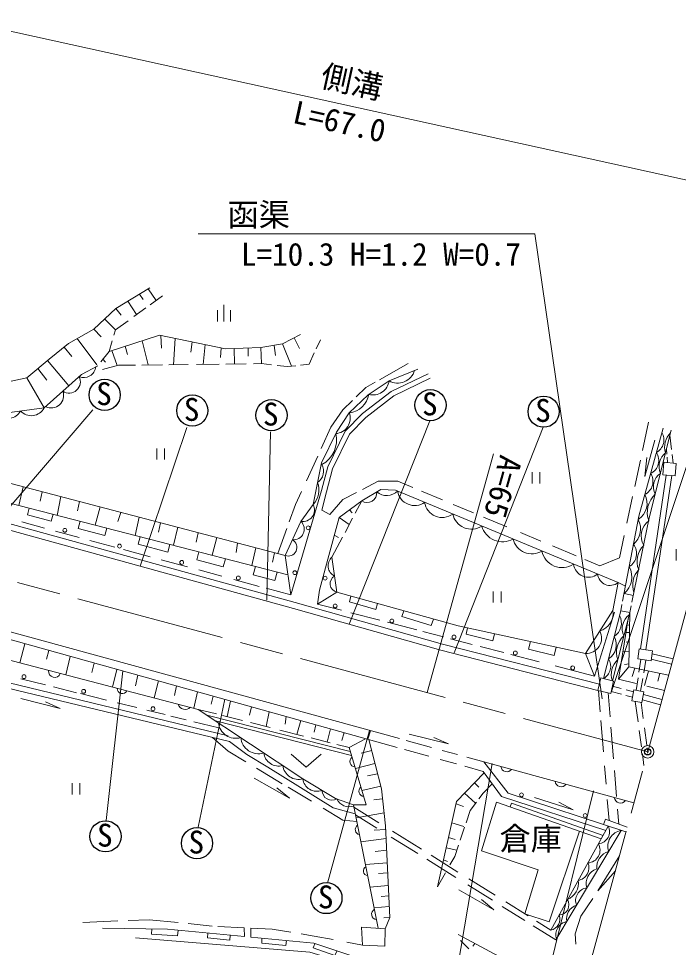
# Model space of a CAD drawing. Units: millimetres, scale not verified. Extents: x 40000 to 680000, y 20000 to 380000.
# Drawn here: x 481833 to 534750, y 262312 to 336738 of the extents above; entities that cross this region are included whole.
import ezdxf
from ezdxf.enums import TextEntityAlignment as Align

# ---------------------------------------------------------------- set-up
doc = ezdxf.new("R2010")
doc.units = ezdxf.units.MM
doc.header["$LTSCALE"] = 1000
doc.header["$PDMODE"] = 32
doc.header["$PDSIZE"] = 500
doc.linetypes.add('CHAIN', pattern=[18.5, 12, -1.5, 3.5, -1.5])
for name, color, linetype, lineweight in [('M-BGD', 7, 'Continuous', 13), ('M-BMK', 2, 'CHAIN', 13), ('M-BMK-SRVR', 3, 'Continuous', 25), ('M-STR-HTXT', 7, 'Continuous', 13)]:
    doc.layers.add(name, color=color, linetype=linetype, lineweight=lineweight)
doc.layers.add('M-OTRS', color=6, linetype='Continuous')
doc.styles.add('ＭＳ ゴシック', font='')
doc.styles.get('ＭＳ ゴシック').set_extended_font_data('MS Gothic')

msp = doc.modelspace()

# ---------------------------------------------------------------- linework, layer by layer
at = {"layer": 'M-BGD'}
for p, q in [((492237, 315081), (492858, 314141)), ((490589, 314082), (491297, 313021)), ((491534, 314655), (491815, 314224)), ((492391, 313807), (493387, 314521)), ((489630, 313502), (490074, 312974)), ((491065, 312854), (492042, 313556)), ((497795, 313374), (497795, 312477)), ((498306, 312477), (498306, 313799)), ((498817, 313374), (498817, 312477)), ((488737, 312671), (489611, 311811)), ((487858, 311853), (488460, 311237)), ((493251, 311347), (493304, 310324)), ((494401, 311109), (494259, 309006)), ((503945, 311157), (504364, 310303)), ((485485, 310405), (486111, 309672)), ((486536, 311091), (488121, 308984)), ((490392, 310481), (490575, 309810)), ((491753, 310922), (492239, 308982)), ((495751, 310831), (495661, 310021)), ((496798, 310615), (496629, 309033)), ((501254, 310375), (501313, 309087)), ((502320, 310554), (502438, 309742)), ((503007, 310669), (503730, 308889)), ((505700, 310263), (506051, 311008)), ((489321, 310134), (489750, 308928)), ((498067, 310353), (498037, 309593)), ((499134, 310301), (499146, 309062)), ((500255, 310340), (500249, 309686)), ((484145, 309332), (485871, 307318)), ((488593, 309443), (488797, 309200)), ((491723, 308976), (493369, 308995)), ((493883, 309001), (495435, 309019)), ((496102, 309027), (497915, 309048)), ((498464, 309054), (500098, 309073)), ((510777, 307804), (513074, 309095)), ((483379, 308696), (484103, 307769)), ((482484, 307953), (483884, 305537)), ((511922, 306505), (514850, 307917)), ((509685, 304781), (511922, 306505)), ((479835, 296100), (487777, 305401)), ((529366, 282747), (536854, 305266)), ((508337, 288226), (514822, 304519)), ((508361, 303437), (509685, 304781)), ((491572, 292861), (495324, 303982)), ((516760, 285926), (523897, 303994)), ((531862, 302126), (532350, 304398)), ((501748, 290124), (502047, 303623)), ((506999, 300672), (508361, 303437)), ((534199, 302197), (534070, 303359)), ((492925, 302298), (492925, 301400)), ((493548, 302298), (493548, 301400)), ((533815, 301839), (533788, 302228)), ((504918, 299704), (505826, 301687)), ((519927, 301857), (514597, 282733)), ((533864, 301158), (533833, 301587)), ((534319, 301117), (534241, 301812)), ((531244, 299246), (531698, 301364)), ((506526, 298820), (506999, 300672)), ((523010, 300393), (523010, 299495)), ((523633, 300393), (523633, 299495)), ((531704, 286227), (533761, 300161)), ((532147, 286161), (534209, 300121)), ((482214, 299222), (481843, 297725)), ((483725, 298826), (483578, 298073)), ((514136, 298881), (515816, 298178)), ((485236, 298430), (484918, 296934)), ((486719, 298040), (486558, 297291)), ((509356, 298099), (508826, 297099)), ((516686, 297814), (518326, 297128)), ((530613, 296311), (531072, 298447)), ((482540, 296961), (482685, 297509)), ((482540, 296961), (484454, 296455)), ((484454, 296455), (484602, 297016)), ((488390, 297602), (487964, 296150)), ((490026, 297173), (489789, 296443)), ((508370, 297373), (508588, 297138)), ((482084, 296411), (483919, 295913)), ((486608, 295886), (486760, 296460)), ((491492, 296788), (491171, 295325)), ((493228, 296333), (493048, 295589)), ((507547, 296767), (508353, 296205)), ((508613, 296695), (508017, 295570)), ((519125, 296793), (520996, 296010)), ((484793, 295676), (486681, 295163)), ((486608, 295886), (488763, 295317)), ((488763, 295317), (488918, 295905)), ((494593, 295975), (494250, 294533)), ((496243, 295542), (496085, 294792)), ((502619, 293870), (503346, 295874)), ((522081, 295556), (523706, 294876)), ((487547, 294928), (489560, 294381)), ((491416, 294616), (491576, 295222)), ((497737, 295151), (497371, 293730)), ((507154, 295333), (507479, 295156)), ((490257, 294192), (492399, 293610)), ((491416, 294616), (493807, 293984)), ((493807, 293984), (493971, 294606)), ((496124, 293372), (496292, 294008)), ((499399, 294715), (499272, 293956)), ((500858, 294332), (500542, 292914)), ((524655, 294478), (526551, 293684)), ((534555, 294210), (534555, 293313)), ((493276, 293372), (495386, 292799)), ((496124, 293372), (498246, 292812)), ((498246, 292812), (498417, 293461)), ((502363, 293937), (502210, 293185)), ((496281, 292556), (498133, 292053)), ((500656, 292175), (500832, 292840)), ((499094, 291792), (501127, 291240)), ((500656, 292175), (502397, 291715)), ((502397, 291715), (502576, 292391)), ((501692, 291087), (503656, 290553)), ((529488, 289317), (529914, 291545)), ((529914, 291545), (530499, 291254)), ((505810, 289829), (507351, 290781)), ((519903, 290835), (519903, 289937)), ((520526, 290835), (520526, 289937)), ((530386, 290665), (531136, 290515)), ((507736, 289328), (505810, 289829)), ((530854, 289148), (530966, 289691)), ((465419, 289399), (496244, 281388)), ((510808, 288527), (508482, 289133)), ((528007, 284046), (529612, 289184)), ((478793, 288238), (512369, 279045)), ((513763, 287757), (511424, 288367)), ((530838, 288148), (530731, 288129)), ((478634, 287675), (512197, 278334)), ((515907, 287199), (514256, 287629)), ((530829, 287550), (530545, 287547)), ((482332, 286645), (481946, 285104)), ((518220, 286596), (516482, 287049)), ((530816, 286795), (530556, 286778)), ((471386, 285844), (498629, 279276)), ((484251, 286111), (484075, 285405)), ((520741, 285939), (518838, 286435)), ((528007, 284046), (527288, 285859)), ((530804, 286020), (530293, 286005)), ((532636, 285834), (534319, 285446)), ((471281, 285426), (498752, 278803)), ((485981, 285630), (485627, 284147)), ((487894, 285097), (487716, 284346)), ((523583, 285199), (521296, 285795)), ((531584, 284370), (531746, 285393)), ((531969, 284318), (532146, 285334)), ((532572, 285403), (534201, 285015)), ((490185, 284473), (488854, 272492)), ((489718, 284590), (489367, 283175)), ((528007, 284046), (524858, 284867)), ((529933, 283808), (530784, 284788)), ((530788, 285023), (530432, 284986)), ((531245, 284691), (531035, 284009)), ((532356, 284456), (532037, 283292)), ((482013, 283831), (483986, 283342)), ((491387, 284125), (491204, 283265)), ((493055, 283661), (492699, 282309)), ((531351, 282906), (531513, 283926)), ((531711, 282840), (531891, 283870)), ((533247, 284268), (533092, 283647)), ((484633, 283182), (486492, 282722)), ((494492, 283261), (494335, 282489)), ((528334, 282899), (528473, 281190)), ((529451, 283236), (530163, 283047)), ((530551, 282944), (531135, 282789)), ((533626, 282902), (532219, 283247)), ((482021, 282252), (485177, 281467)), ((486796, 282647), (488891, 282129)), ((496179, 282792), (495884, 281481)), ((498361, 282191), (496231, 271940)), ((497438, 282441), (497290, 281802)), ((529105, 282715), (529262, 280795)), ((529351, 282815), (530192, 282592)), ((530518, 282506), (531056, 282363)), ((531865, 282148), (533316, 281763)), ((531943, 282574), (533429, 282180)), ((485177, 281467), (483995, 281990)), ((489750, 281916), (491330, 281525)), ((492106, 281333), (493589, 280966)), ((496244, 281388), (497703, 281018)), ((498829, 282054), (498553, 280802)), ((500506, 281587), (500362, 280911)), ((531287, 282025), (531510, 280388)), ((531748, 281940), (531925, 280642)), ((494041, 280854), (495265, 280551)), ((496936, 280927), (508436, 278016)), ((498196, 280893), (499797, 280487)), ((501940, 281188), (501681, 280009)), ((503304, 280809), (503204, 280188)), ((495891, 280396), (497886, 279903)), ((497622, 280471), (508534, 277685)), ((500424, 280328), (502022, 279923)), ((504459, 280487), (504156, 279382)), ((505683, 280147), (505547, 279573)), ((528530, 280501), (528737, 277971)), ((529330, 279971), (529538, 277422)), ((532026, 279900), (532215, 278515)), ((502791, 279728), (504686, 279247)), ((506858, 279820), (506582, 278766)), ((509968, 279705), (506610, 267458)), ((507935, 279520), (507767, 278892)), ((510047, 279680), (509854, 278986)), ((513146, 279403), (516302, 278618)), ((516302, 278618), (515121, 279141)), ((531604, 279694), (531783, 278384)), ((505291, 279094), (506825, 278705)), ((508345, 278320), (509665, 279038)), ((512906, 278898), (514936, 278342)), ((503704, 277789), (504896, 276765)), ((506088, 277789), (504896, 276765)), ((510153, 278097), (509298, 277875)), ((512782, 278171), (514728, 277629)), ((515804, 278104), (517039, 277766)), ((531860, 277818), (531987, 276884)), ((532244, 278298), (532287, 277986)), ((510414, 277059), (508843, 276648)), ((515633, 277378), (516955, 277010)), ((519809, 277055), (515978, 254388)), ((517774, 277565), (531173, 273896)), ((528827, 276870), (528947, 275397)), ((500921, 276663), (502983, 275427)), ((510627, 276211), (509814, 276048)), ((517615, 276826), (519086, 276416)), ((529616, 276476), (529785, 274407)), ((486120, 275465), (486120, 274568)), ((486743, 275465), (486743, 274568)), ((500718, 275870), (503550, 274270)), ((518390, 275490), (518756, 275151)), ((503550, 274270), (502551, 275090)), ((503460, 275141), (505327, 274022)), ((510872, 275239), (509370, 274877)), ((517602, 274671), (518485, 273863)), ((527937, 274866), (522523, 252946)), ((511018, 274229), (510312, 274141)), ((528549, 271011), (520155, 273948)), ((523197, 274335), (526296, 273347)), ((526296, 273347), (525151, 273946)), ((529047, 274178), (529186, 272477)), ((508687, 273750), (510661, 263844)), ((508725, 273560), (510730, 272308)), ((516921, 273816), (517509, 273612)), ((521356, 273860), (521253, 273564)), ((528703, 271290), (521356, 273860)), ((529868, 273393), (529967, 272186)), ((508847, 272944), (510556, 271878)), ((511147, 273102), (508899, 272683)), ((511279, 271774), (510359, 271712)), ((516579, 272306), (517553, 271991)), ((517243, 270897), (517595, 271939)), ((529114, 272033), (524513, 263708)), ((530156, 271691), (524916, 262917)), ((511312, 271045), (509280, 270775)), ((511709, 271159), (513843, 269827)), ((511824, 271626), (514151, 270174)), ((516308, 271109), (516845, 270949)), ((516123, 270292), (516975, 270105)), ((511355, 270101), (510443, 270009)), ((514915, 269697), (517068, 268354)), ((511401, 269102), (509644, 268949)), ((514561, 269379), (516909, 267914)), ((515903, 269324), (516243, 269210)), ((511438, 268289), (510704, 268233)), ((515416, 267172), (516058, 268295)), ((511485, 267271), (510003, 267149)), ((517862, 267319), (519828, 266092)), ((517929, 267816), (520055, 266490)), ((511522, 266447), (510910, 266402)), ((517126, 266937), (519958, 265337)), ((519958, 265337), (518959, 266157)), ((520917, 265952), (522687, 264847)), ((511561, 265604), (510334, 265488)), ((520624, 265596), (522444, 264460)), ((489805, 264430), (486980, 264318)), ((497369, 264024), (495421, 264218)), ((511602, 264715), (511135, 264686)), ((523369, 264422), (524513, 263708)), ((499926, 263880), (497817, 263981)), ((499926, 263880), (499951, 263180)), ((500448, 263855), (500460, 263131)), ((523102, 264050), (524916, 262917)), ((509424, 262490), (508164, 262729)), ((517272, 262876), (517932, 262191)), ((518425, 262631), (518275, 262420))]:
    msp.add_line(p, q, dxfattribs=at)
for points in [[(469257, 308769), (469500, 308217), (470154, 307787), (472874, 306722), (476551, 306701), (482484, 307953), (484288, 309451), (485849, 310694), (487858, 311853), (489630, 313502), (492356, 315153)], [(489471, 311381), (489611, 311811), (490613, 312530)], [(489102, 310063), (493137, 311370), (498436, 310277), (501254, 310375), (503007, 310669), (504446, 311417)], [(488432, 309246), (489102, 310063), (489340, 310904)], [(504452, 308970), (505126, 309045), (505550, 309945)], [(468890, 305200), (472880, 303272), (476636, 303966), (478557, 304653), (480912, 305144), (483884, 305537), (486871, 308214), (488189, 308915)], [(488563, 308630), (489853, 308954), (491211, 308970)], [(500670, 309080), (501313, 309087), (502129, 308993)], [(502581, 308941), (503374, 308849), (504055, 308925)], [(503204, 293716), (504474, 296452), (505455, 297798), (506132, 301145), (507330, 303608), (508358, 305150), (509863, 306589), (511546, 307711), (513845, 308655)], [(503656, 290553), (506138, 298919), (506622, 300812), (508031, 303672), (509419, 305081), (511711, 306847), (514676, 308277)], [(508904, 306423), (509681, 307188), (510426, 307606)], [(506107, 302299), (506886, 304001), (507849, 305384), (508621, 306145)], [(530269, 290062), (531581, 296867), (533516, 303928)], [(531025, 289978), (532414, 296722), (534172, 303767)], [(532866, 302950), (532063, 300034), (532212, 301576)], [(468736, 301676), (469370, 302040), (470629, 302109), (471731, 301972), (503204, 293716), (503656, 290553)], [(468736, 301676), (469792, 300826), (503425, 292172)], [(509405, 299013), (510675, 299673), (512245, 299673), (513459, 299165)], [(471840, 298811), (504010, 289949), (515817, 286603), (528409, 283395)], [(503544, 296420), (504042, 297792), (504525, 298847)], [(505810, 289829), (505970, 290931), (506629, 293412), (507547, 296767), (509356, 298099), (510884, 298996), (512061, 298940), (529914, 291545)], [(506526, 298820), (506160, 297346), (506805, 297009), (507843, 298201), (508924, 298763)], [(471502, 298386), (503876, 289468), (515687, 286120), (528285, 282910)], [(507814, 295186), (506966, 293583), (507351, 290781)], [(527251, 293391), (528438, 292894), (530015, 293525), (530402, 295328)], [(507351, 290781), (517080, 288076), (527288, 285859), (529488, 289317)], [(508489, 290465), (508364, 289994), (510485, 289387), (510624, 289871)], [(528746, 283850), (530120, 289286), (530215, 289782)], [(512718, 289289), (512570, 288817), (514916, 288106), (515100, 288627)], [(529453, 283682), (530854, 289148), (530120, 289286)], [(530854, 289148), (530784, 284788), (533957, 284118)], [(531356, 283459), (529933, 283808), (530725, 288643)], [(517840, 287911), (517714, 287406), (519870, 286876), (519993, 287444)], [(522898, 286812), (522727, 286201), (524774, 285706), (524932, 286371)], [(496244, 281388), (504628, 275811), (507236, 274255), (508687, 273750)], [(497386, 279133), (498635, 278033), (500048, 277187)], [(498752, 278803), (500144, 277776), (501827, 276753), (507056, 273486), (508835, 273006)], [(507367, 278568), (508345, 278320), (509705, 273749), (508687, 273750)], [(509935, 278963), (510929, 275013), (511265, 272068), (511602, 264715), (511223, 263804)], [(519135, 277192), (521089, 274661), (530538, 271566)], [(519171, 276301), (516965, 274009), (515416, 267172)], [(519086, 276416), (520573, 274392), (528919, 271681)], [(518743, 274206), (519102, 274681), (519822, 275414)], [(517718, 272303), (518050, 273288), (518547, 273946)], [(520155, 273948), (518964, 270047), (523493, 268524), (522434, 265005), (524371, 264375), (526808, 271621)], [(506268, 273458), (507842, 272514), (508958, 272391)], [(528729, 272159), (528896, 272585), (530639, 271935)], [(516415, 268919), (516805, 269601), (517111, 270505)], [(530016, 269650), (528277, 266844), (529690, 268452)], [(527877, 266234), (526931, 264804), (526475, 263402), (526517, 262561)], [(494624, 264297), (492300, 264529), (490630, 264463)], [(488571, 263842), (493765, 263779), (499951, 263180)], [(492530, 263794), (492493, 263381), (494568, 263232), (494626, 263695)], [(503668, 263529), (502177, 263772), (500448, 263855)], [(491203, 263085), (505188, 261928), (511264, 260102)], [(497011, 263465), (496979, 263073), (498773, 262905), (498813, 263290)], [(500460, 263131), (505500, 262643), (511280, 260721)], [(501352, 263045), (501333, 262659), (503277, 262478), (503321, 262854)], [(507056, 262938), (505542, 263225), (504504, 263394)], [(517078, 263356), (520724, 261393), (521999, 260327), (523261, 261561), (526219, 261225), (527124, 259032)], [(505600, 262610), (505459, 262287), (507192, 261652), (507369, 262022)]]:
    msp.add_lwpolyline(points, dxfattribs=at)
for points in [[(534563, 301095), (533581, 301183), (533492, 300185), (534474, 300098)], [(531613, 286240), (532672, 286084), (532553, 285274), (531494, 285430)], [(528285, 282910), (529316, 282665), (529552, 283658), (528522, 283904)], [(531162, 282941), (531983, 282790), (531824, 281926), (531004, 282077)], [(511223, 263804), (509340, 263939), (509424, 262490), (511200, 262425)]]:
    msp.add_lwpolyline(points, close=True, dxfattribs=at)
at = {"layer": 'M-BGD', "lineweight": 25}
for centre in [(488738, 306587), (514864, 305768), (495765, 305328), (502115, 304953), (523939, 305243), (488807, 271212), (496140, 270660), (506519, 266267)]:
    msp.add_circle(centre, 1250, dxfattribs=at)
at = {"layer": 'M-BGD'}
for centre in [(485544, 295736), (505062, 295930), (489925, 294470), (494916, 293161), (499455, 291913), (503987, 292336), (506419, 291898), (507225, 289675), (511766, 288473), (516750, 287186), (521668, 285902), (526273, 284709), (482270, 284005), (487048, 282833), (492615, 281436), (522167, 274533), (527268, 272886)]:
    msp.add_circle(centre, 154, dxfattribs=at)
for centre, radius, start, end in [((487064, 308935), 967, 246.81974, 353.6599), ((512232, 308944), 1411, 240.91731, 343.72577), ((485889, 307627), 898, 235.90342, 27.86261), ((510256, 307879), 1300, 254.82195, 352.55818), ((484453, 306535), 996, 243.32054, 20.44548), ((508187, 306891), 1750, 275.63684, 351.2264), ((480957, 305895), 1203, 228.91684, 329.61832), ((482850, 306092), 1174, 223.27334, 331.7743), ((507177, 304729), 1254, 274.13474, 19.59408), ((505105, 302967), 2222, 297.93732, 13.31506), ((532432, 302983), 1153, 298.31495, 31.03768), ((535199, 302428), 1555, 134.16498, 197.8162), ((532021, 301329), 1151, 295.64934, 33.70329), ((534602, 300854), 1409, 128.79002, 203.19115), ((505224, 300462), 1069, 303.43605, 30.42539), ((531540, 299655), 1168, 296.32343, 33.0292), ((534075, 299218), 1326, 125.40379, 206.57738), ((504215, 298971), 1707, 316.59616, 20.55332), ((509797, 298722), 764, 234.66976, 6.1694), ((511358, 299809), 1285, 231.43, 312.95921), ((513591, 299092), 1375, 189.3675, 305.63485), ((530711, 297891), 1526, 302.4897, 28.00288), ((534260, 297157), 2009, 133.05152, 199.44635), ((504632, 297367), 929, 260.1643, 27.63913), ((515803, 298187), 1426, 188.54758, 306.45477), ((518143, 297355), 1526, 191.94579, 303.05656), ((503880, 295828), 861, 263.79064, 46.41207), ((530067, 295847), 1648, 310.83564, 27.34026), ((533276, 295277), 1514, 126.93941, 209.78901), ((520643, 296555), 1735, 196.0208, 298.98155), ((503453, 294365), 694, 249.03591, 61.1668), ((522993, 295400), 1553, 193.5101, 301.49226), ((525420, 294396), 1647, 191.20065, 303.8017), ((530184, 293866), 1209, 300.78951, 37.38639), ((533175, 293266), 1748, 133.93238, 202.79604), ((507569, 292896), 914, 131.28623, 244.36814), ((527533, 293182), 1207, 187.37134, 307.63102), ((529294, 291997), 1722, 309.33476, 28.84113), ((532871, 291359), 1795, 136.78008, 199.94834), ((507514, 291461), 699, 119.13426, 256.5201), ((529272, 292321), 1006, 185.38461, 309.61774), ((528070, 289065), 1440, 284.97978, 10.09855), ((528868, 288304), 1307, 303.93383, 27.70385), ((531596, 287862), 1354, 125.63643, 205.59691), ((527348, 287095), 1237, 267.21287, 27.86546), ((528400, 286570), 1363, 303.1808, 28.45689), ((531544, 285962), 1760, 131.62702, 199.60632), ((528187, 284832), 1130, 299.67173, 31.96596), ((530913, 284208), 1552, 131.43777, 199.79557), ((484720, 284433), 484, 171.2153, 339.64748), ((490156, 283059), 412, 177.48174, 333.38104), ((495194, 281950), 574, 194.65311, 316.20967), ((499252, 280471), 1402, 186.45994, 286.28182), ((501085, 279281), 1448, 186.17388, 286.56789), ((502694, 278043), 1205, 187.16414, 285.57762), ((504302, 277068), 1298, 188.22236, 284.5194), ((508821, 277206), 427, 125.45371, 267.68662), ((520985, 276854), 468, 185.08484, 324.28858), ((505758, 275960), 1140, 187.50508, 290.8396), ((525335, 275656), 478, 183.67093, 325.7025), ((506966, 274908), 802, 180.95464, 299.63931), ((509526, 274822), 403, 125.94936, 267.19097), ((508352, 274673), 1092, 205.00585, 289.04274), ((530098, 274381), 500, 186.33879, 323.03464), ((509258, 271758), 422, 125.14316, 257.40423), ((528258, 271584), 966, 274.49176, 27.66011), ((530385, 270415), 1297, 100.15673, 198.15575), ((527438, 270114), 1028, 272.62673, 29.52514), ((529562, 268707), 1366, 107.45568, 184.47732), ((509853, 268436), 374, 117.52715, 265.02024), ((526547, 268688), 1020, 279.17854, 22.97332), ((528582, 267432), 1230, 108.1215, 196.52238), ((525304, 267462), 1423, 293.27827, 8.8736), ((527525, 266065), 1024, 96.79931, 201.51317), ((525127, 265744), 845, 273.02401, 29.12786), ((510576, 264975), 430, 119.9269, 262.62049), ((526908, 264606), 1134, 107.25987, 191.05261), ((524392, 264553), 854, 278.15149, 24.00037), ((526021, 263313), 1100, 101.87197, 196.44051)]:
    msp.add_arc(centre, radius, start, end, dxfattribs=at)
at = {"layer": 'M-BMK'}
for p, q in [((540276, 307318), (523924, 247284)), ((468712, 295050), (532286, 277984))]:
    msp.add_line(p, q, dxfattribs=at)
at = {"layer": 'M-BMK-SRVR', "lineweight": 13}
msp.add_circle((532286, 277984), 500, dxfattribs=at)
at = {"layer": 'M-BMK-SRVR'}
msp.add_point((532286, 277984), dxfattribs=at)
at = {"layer": 'M-OTRS'}
msp.add_point((532286, 277984), dxfattribs=at)
at = {"layer": 'M-STR-HTXT'}
for p, q in [((476547, 336738), (544145, 321873)), ((496234, 319478), (523234, 319478)), ((523234, 319478), (528620, 282218))]:
    msp.add_line(p, q, dxfattribs=at)

# ---------------------------------------------------------------- texts
at = {"layer": 'M-BGD', "style": 'ＭＳ ゴシック'}
for s, p in [('S', (488059, 305213)), ('S', (514186, 304395)), ('S', (495087, 303954)), ('S', (501436, 303580)), ('S', (523260, 303870)), ('S', (488129, 269838)), ('S', (495462, 269287)), ('倉庫', (520401, 269564)), ('S', (505840, 264893))]:
    msp.add_text(s, height=1833, dxfattribs=at).set_placement(p, align=Align.BOTTOM_LEFT)
msp.add_text('A=65', height=1833, rotation=254.424, dxfattribs=at).set_placement((519939, 302007), align=Align.BOTTOM_LEFT)
at = {"layer": 'M-STR-HTXT', "style": 'ＭＳ ゴシック'}
for s, p in [('側溝', (505826, 330782)), ('L=67.0', (503611, 327861))]:
    msp.add_text(s, height=1833, rotation=347.598, dxfattribs=at).set_placement(p, align=Align.BOTTOM_LEFT)
for s, p in [('函渠', (498593, 319555)), ('L=10.3 H=1.2 W=0.7', (499674, 316388))]:
    msp.add_text(s, height=1833, dxfattribs=at).set_placement(p, align=Align.BOTTOM_LEFT)

doc.saveas('drawing.dxf')
